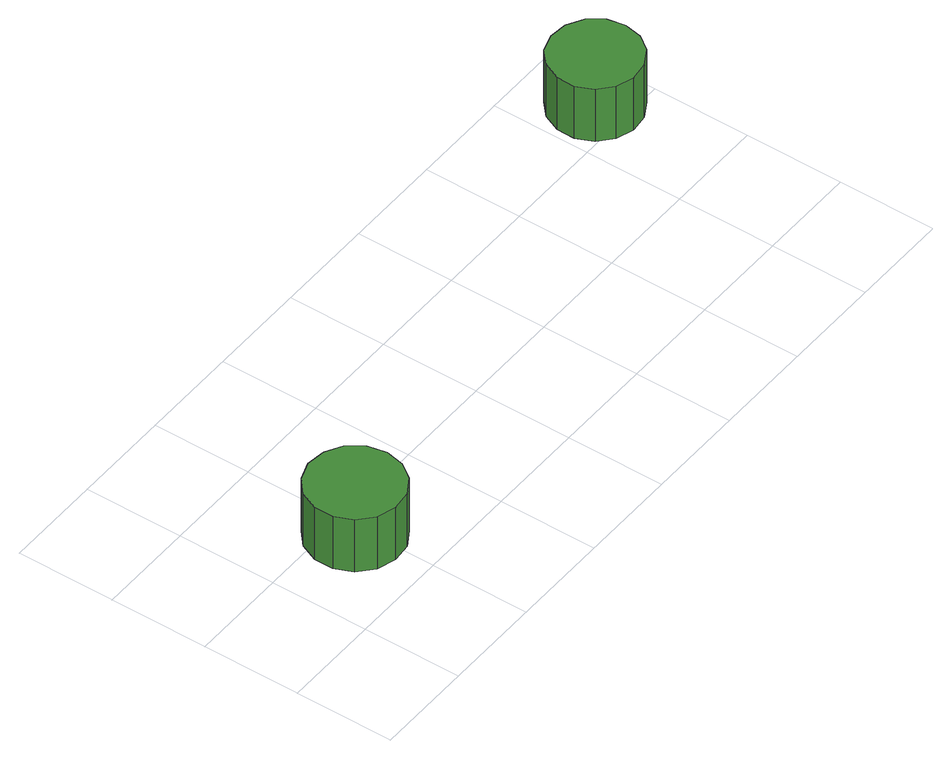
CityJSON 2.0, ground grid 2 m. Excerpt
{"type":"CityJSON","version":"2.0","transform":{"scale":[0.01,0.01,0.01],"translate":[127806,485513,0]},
"CityObjects":{
"tree1":{"type":"SolitaryVegetationObject","attributes":{"function":"something"},"geometry":[{"type":"MultiSurface","lod":"1","boundaries":[[[0,1,2,3,4,5,6,7,8,9,10,11,12,13,14]],[[15,16,17,18,19,20,21,22,23,24,25,26,27,28,29]],[[0,29,28,1]],[[1,28,27,2]],[[2,27,26,3]],[[3,26,25,4]],[[4,25,24,5]],[[5,24,23,6]],[[6,23,22,7]],[[7,22,21,8]],[[8,21,20,9]],[[9,20,19,10]],[[10,19,18,11]],[[11,18,17,12]],[[12,17,16,13]],[[13,16,15,14]],[[14,15,29,0]]]}]},
"tree2":{"type":"SolitaryVegetationObject","attributes":{"function":"something"},"geometry":[{"type":"MultiSurface","lod":"1","boundaries":[[[30,31,32,33,34,35,36,37,38,39,40,41,42,43,44]],[[45,46,47,48,49,50,51,52,53,54,55,56,57,58,59]],[[30,59,58,31]],[[31,58,57,32]],[[32,57,56,33]],[[33,56,55,34]],[[34,55,54,35]],[[35,54,53,36]],[[36,53,52,37]],[[37,52,51,38]],[[38,51,50,39]],[[39,50,49,40]],[[40,49,48,41]],[[41,48,47,42]],[[42,47,46,43]],[[43,46,45,44]],[[44,45,59,30]]]}]}
},
"vertices":[
[273,152,188],[265,191,188],[242,223,188],[208,242,188],[169,247,188],[131,234,188],[102,208,188],[86,172,188],[86,133,188],[102,97,188],[131,70,188],[169,58,188],[208,62,188],[242,82,188],[265,114,188],[265,114,63],[242,82,63],[208,62,63],[169,58,63],[131,70,63],[102,97,63],[86,133,63],[86,172,63],[102,208,63],[131,234,63],[169,247,63],[208,242,63],[242,223,63],[265,191,63],[273,152,63],
[1394,458,182],[1387,494,182],[1365,524,182],[1332,543,182],[1295,547,182],[1260,536,182],[1232,511,182],[1217,476,182],[1217,439,182],[1232,405,182],[1260,380,182],[1295,368,182],[1332,372,182],[1365,391,182],[1387,421,182],[1387,421,57],[1365,391,57],[1332,372,57],[1295,368,57],[1260,380,57],[1232,405,57],[1217,439,57],[1217,476,57],[1232,511,57],[1260,536,57],[1295,547,57],[1332,543,57],[1365,524,57],[1387,494,57],[1394,458,57]
]}
